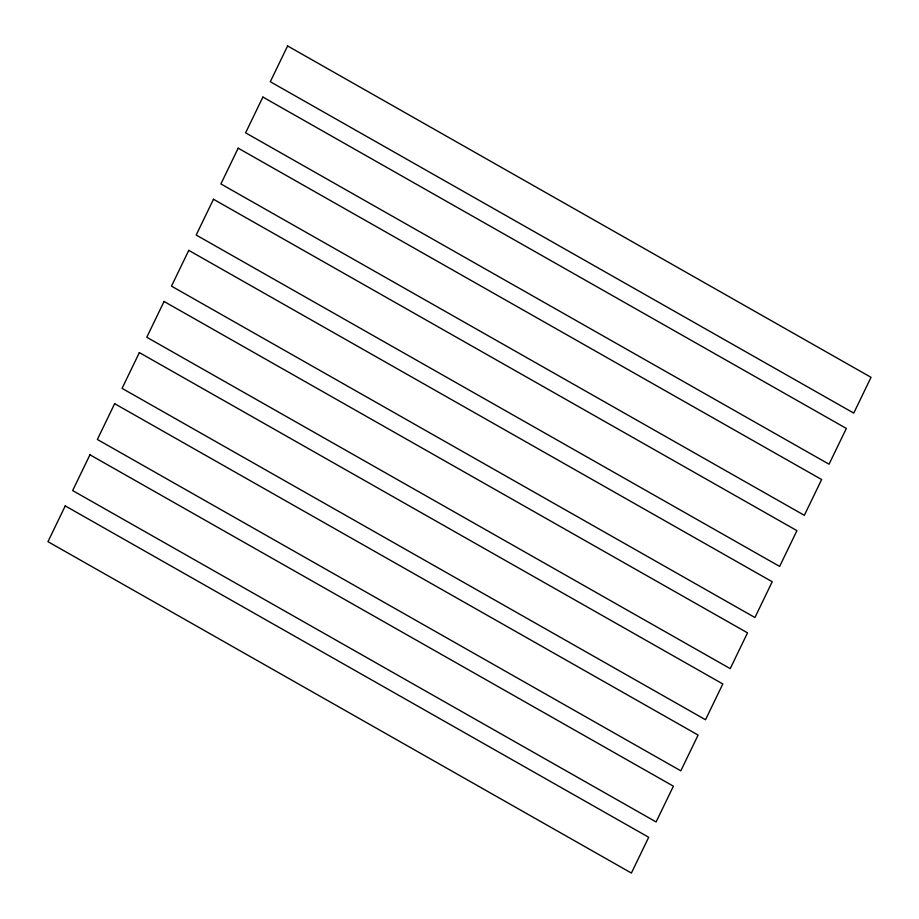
<?xml version="1.0" encoding="UTF-8"?>
<svg xmlns="http://www.w3.org/2000/svg" width="919" height="919" viewBox="0 0 919 919"><rect width="100%" height="100%" fill="white"/><g stroke="black" fill="none" stroke-linecap="round" stroke-linejoin="round"><path stroke-width="1.38" d="M65.249 505.898L47.96 541.67L631.399 873.05L648.699 837.278L65.249 505.898M89.959 454.79L72.658 490.562L656.109 821.942L673.397 786.17L89.959 454.79M114.657 403.682L97.368 439.466L680.818 770.834L698.107 735.062L114.657 403.682M139.366 352.586L122.066 388.358L705.516 719.738L722.816 683.966L139.366 352.586M164.064 301.478L146.776 337.25L730.226 668.63L747.515 632.858L164.064 301.478M188.774 250.37L171.485 286.142L754.936 617.522L772.224 581.75L188.774 250.37M213.484 199.262L196.184 235.034L779.634 566.414L796.934 530.642L213.484 199.262M238.182 148.166L220.893 183.938L804.343 515.318L821.632 479.534L238.182 148.166M262.891 97.058L245.603 132.83L829.041 464.21L846.342 428.438L262.891 97.058M287.601 45.95L270.301 81.722L853.751 413.102L871.04 377.33L287.601 45.95"/></g></svg>
